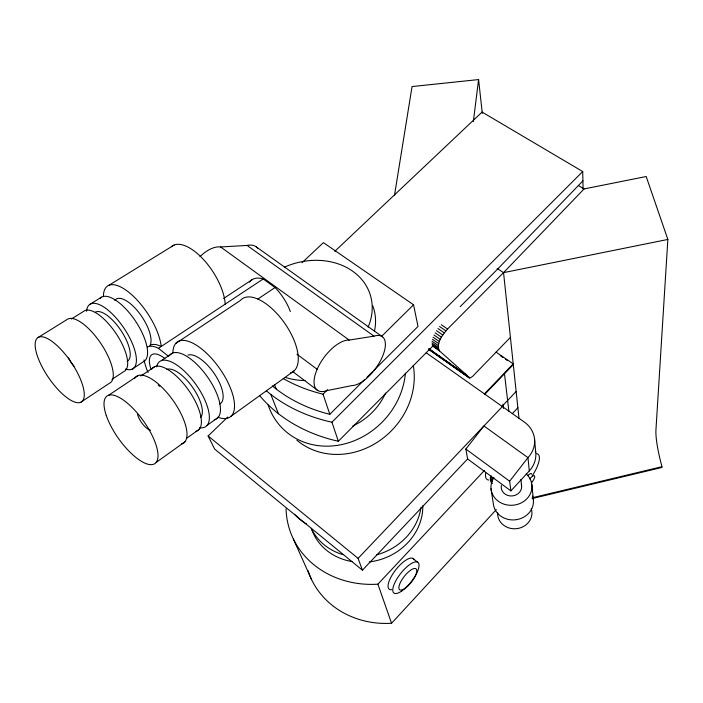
<?xml version="1.0" encoding="UTF-8"?>
<svg xmlns="http://www.w3.org/2000/svg" width="703" height="703" viewBox="0 0 703 703"><rect width="100%" height="100%" fill="white"/><g stroke="black" fill="none" stroke-linecap="round" stroke-linejoin="round"><path stroke-width="1.05" d="M510.413 337.37L472.601 376.369L470.035 378.038L439.48 350.894C435.702 343.222 442.749 334.681 447.556 329.03L503.55 272.65L584.088 188.931L646.198 176.523L667.85 239.442L655.943 429.937A37.716 6.362 75.3 0 0 661.418 464.534L661.954 467.451L532.206 498.55M473.347 121.61L478.585 79.571L412.055 86.557L394.445 195.627M535.387 450.201A28.375 25.044 -5.7 0 1 529.297 470.931L510.888 490.896L509.649 481.212L527.971 457.653A28.858 25.334 -5.9 0 0 524.236 421.985L426.203 352.765M510.888 490.896L467.609 458.962L465.843 449.041L483.928 425.965L527.971 457.653L529.297 470.931M307.923 570.441A86.504 78.569 -18.7 0 0 330.269 603.71L330.577 603.974A87.436 79.413 -18.6 0 0 391.562 623.262L496.309 509.613M391.562 623.253L377.889 584.175L484.437 470.456M227.825 416.967L208.123 435.992L214.635 449.068L362.414 570.195L467.609 458.962M512.302 413.645L517.874 407.758M501.951 406.431L516.151 391.492M362.414 570.195L358.091 558.358L502.381 406.554M484.376 393.926L513.225 363.882L496.046 352.106M484.481 394.62L513.295 364.593M582.91 180.856L497.803 268.906L461.924 304.926A16.116 6.705 -55.7 0 0 460.254 306.728M259.969 396.017A158.07 130.143 -13.2 0 0 338.354 441.264L433.338 345.542M338.354 441.264L331.939 422.204L582.708 171.541L482.073 112.067L334.777 251.349M272.307 385.903A154.036 125.538 -13.3 0 0 329.013 414.111L329.804 414.295L364.62 379.611M366.948 377.291L372.362 371.896M373.908 370.358L418.013 326.412L413.549 304.794L323.406 242.632L302.026 262.711M283.212 378.539A157.63 127.111 -13.3 0 0 322.238 393.996L323.046 394.181L327.651 389.638M381.676 336.28L413.549 304.794M231.05 416.238L294.118 370.868M156.154 462.433L184.915 441.844M186.339 438.523L199.248 429.296M207.051 425.385L218.088 417.485M161.382 360.613L172.71 353.038M140.846 376L154.968 366.544M257.852 299.065L275.058 287.536A34.719 16.635 55.6 0 1 290.357 311.578M108.543 395.314L138.069 375.578M175.662 343.512L240.408 300.445A44.43 20.835 55.1 0 1 285.146 323.898A44.43 20.835 55.1 0 1 290.321 373.029M147.516 347.001A36.556 14.789 55.1 0 1 158.439 348.31L263.221 278.959L275.058 287.536M112.032 379.348L123.842 371.536A36.205 13.893 56 0 0 116.795 334.628A36.205 13.893 56 0 0 84.43 310.884L71.381 319.004M80.766 402.265A38.823 13.665 55.8 0 0 60.256 348.688A38.823 13.665 55.8 0 0 38.182 358.222A38.823 13.665 55.8 0 0 80.766 402.265L109.396 383.276A38.305 14.271 55.9 0 0 101.531 344.496A38.305 14.271 55.9 0 0 67.576 319.197L38.138 337.475M132.208 369.128L143.219 361.825A38.516 15.281 56.1 0 0 134.835 320.12A38.516 15.281 56.1 0 0 99.896 298.511M223.563 298.485L252.377 279.513M90.116 304.223L101.434 297.202M108.965 285.26L174.089 245.066M532.127 497.794L662.015 466.678M497.135 268.467L503.55 272.65L667.85 239.442M349.154 340.059L374.014 336.166A29.456 13.287 -53.9 0 1 382.098 357.414A29.456 13.287 -53.9 0 1 351.975 385.578L326.974 390.613A30.334 14.078 -53.5 0 1 317.229 369.04A30.334 14.078 -53.5 0 1 349.154 340.059L220.628 246.964A28.647 16.187 -53.2 0 0 200.021 256.621M220.628 246.964L247.087 245.435A27.865 15.325 -53.9 0 1 257.562 248.106M578.305 185.478L584.088 188.931M500.316 355.683L502.909 357.467M505.51 359.251L507.241 360.437M441.282 324.698L447.556 329.03M439.595 326.526L445.869 330.858M437.987 328.529L444.261 332.871M436.51 330.656L442.776 335.006M435.183 332.862L441.449 337.212M434.015 335.041L440.324 339.435M433.118 337.212L439.419 341.614M432.468 339.294L438.76 343.688M432.073 341.219L438.364 345.612M431.958 342.941L438.241 347.335M432.117 344.417L438.391 348.811M432.547 345.621L438.804 350.006M432.336 345.885L439.48 350.894M429.419 349.039L465.175 374.198M429.155 349.013L432.732 351.535M438.997 355.938L441.677 357.827M446.15 360.973L450.623 364.128M453.312 366.017L458.681 369.796M462.258 372.309L467.627 376.087M428.874 349.075L450.351 364.189M453.031 366.078L468.242 376.782M428.373 349.048L469.56 378.038M428.883 349.47L469.191 377.845M256.296 246.911L382.458 336.807M247.087 245.435L374.014 336.166M465.843 449.041L509.649 481.212M296.93 354.189L317.123 369.286M292.386 371.316L317.782 390.525M158.439 348.31L168.615 356.386M412.872 558.402L417.617 562.189M208.123 435.992L358.091 558.358M293.362 538.981L311.64 579.729M270.769 394.392L278.476 413.742M274.662 384.989L276.253 389.067M323.046 394.181L329.804 414.295M491.019 488.708L493.295 503.541A20.123 18.12 -4.7 0 0 517.18 519.535A20.123 18.12 -4.7 0 0 532.531 496.072M502.997 404.146L503.533 408.434M504.49 373.768L508.893 411.246M520.914 479.464L521.626 485.808M478.585 79.571L482.302 113.359M503.55 272.65L518.981 418.153M531.899 484.833L533.366 499.78M534.526 438.857L535.739 452.363M582.708 171.541L583.086 188.984M286.068 508.867A91.838 81.864 -18.2 0 0 312.94 563.964L313.266 564.237A92.831 82.734 -18.1 0 0 377.889 584.175M391.641 589.668A19.429 6.775 -51.8 0 1 395.033 570.757A19.429 6.775 -51.8 0 1 414.023 559.781M422.802 505.782A57.514 51.372 -19.5 0 1 369.277 561.917M352.036 561.556A57.514 51.372 -19.5 0 1 311.534 528.893M420.93 507.54A57.954 51.635 -19.4 0 1 376.843 554.772M342.774 554.588A57.954 51.635 -19.4 0 1 311.209 528.269M492.32 481.678A25.159 8.506 -54 0 1 492.443 478.11M536.688 453.655A25.299 8.269 -54 0 1 532.259 475.869M529.807 478.936A5.773 1.854 -54 0 1 534.649 476.08A5.773 1.854 -54 0 1 531.275 483.014M527.812 475.659A5.765 1.863 -54 0 1 531.776 474.261M488.682 480.052A25.088 8.621 -54 0 1 485.694 473.137M492.662 483.409A25.132 8.541 -54 0 1 490.509 476.687M492.179 481.599A23.867 8.111 -54 0 1 491.335 475.975M521.31 484.235A10.237 9.157 -5 0 1 511.881 495.958A10.237 9.157 -5 0 1 501.371 485.351M526.152 473.813A20.536 18.366 -5 0 1 526.978 498.682A20.536 18.366 -5 0 1 499.367 501.968A20.536 18.366 -5 0 1 493.954 477.645M531.213 508.577A17.162 15.519 -4.3 0 1 516.837 528.647A17.162 15.519 -4.3 0 1 497.645 512.715M306.561 524.078A58.498 51.381 -20.3 0 1 294.46 514.209M405.411 373.144A74.694 66.144 -45.8 0 1 343.046 444.27A74.694 66.144 -45.8 0 1 268.159 405.016M413.276 365.34A73.305 65.23 -45.8 0 1 377.353 442.205A73.305 65.23 -45.8 0 1 296.868 440.192M385.604 393.039A59.623 52.787 -45.8 0 1 352.844 425.948M187.912 355.12A29.271 12.346 54.8 0 1 215.065 374.761A29.271 12.346 54.8 0 1 219.688 404.032M114.809 300.418A28.999 11.696 56.2 0 1 138.966 312.659A28.999 11.696 56.2 0 1 149.959 345.577M171.514 246.718A43.235 19.42 56.6 0 1 203.141 259.143A43.235 19.42 56.6 0 1 225.18 304.135M103.42 296.622A44.588 17.997 56.2 0 1 130.758 293.889A44.588 17.997 56.2 0 1 161.189 346.491A36.512 14.842 55.1 0 0 150.249 345.199M172.929 352.59A45.871 19.359 54.8 0 1 199.195 347.08A45.871 19.359 54.8 0 1 233.053 395.833A45.871 19.359 54.8 0 1 217.789 417.195M150.96 368.978A26.635 10.773 55.1 0 1 164.853 358.512M74.079 366.228A10.035 3.638 55.8 0 1 68.613 357.889M150.512 430.28A12.382 4.693 54.6 0 1 137.41 413.601M86.574 311.253A38.718 15.053 56.1 0 1 124.018 328.204A38.718 15.053 56.1 0 1 125.38 369.066M158.21 385.059A38.92 15.176 54.7 0 1 159.748 386.404M148.043 372.397A35.203 14.236 55.1 0 1 146.4 368.451L144.431 361.948A36.556 14.789 55.1 0 1 144.027 359.883M169.326 355.7A39.64 16.441 54.8 0 1 207.438 376.852A39.64 16.441 54.8 0 1 214.441 419.735M151.778 369.057A38.621 15.501 54.7 0 1 188.448 389.998A38.621 15.501 54.7 0 1 195.803 431.422M166.848 369.33A29.57 12.021 54.7 0 1 192.534 387.239A29.57 12.021 54.7 0 1 200.715 417.354M95.283 312.194A29.28 11.38 56.1 0 1 121.522 331.35A29.28 11.38 56.1 0 1 127.12 361.28M249.53 282.175A39.544 18.972 55.4 0 1 263.221 278.959M156.602 366.852A39.851 16.204 54.7 0 1 196.075 384.699A39.851 16.204 54.7 0 1 199.555 427.723M134.809 378.17A40.809 15.914 54.7 0 1 173.149 400.569A40.809 15.914 54.7 0 1 181.374 444.006M372.801 305.902A63.56 52.189 -17.6 0 1 374.462 331.157M305.058 380.534A63.56 52.189 -17.6 0 1 285.348 377.441M284.645 267.061A64.474 52.602 -17.5 0 1 353.003 271.437A64.474 52.602 -17.5 0 1 368.108 327.132M331.939 422.204A161.672 131.777 -13.3 0 1 266.63 391.061M405.077 588.288A13.295 4.561 -51.8 0 0 416.607 569.571A13.295 4.561 -51.8 0 0 401.835 579.878A13.295 4.561 -51.8 0 0 405.077 588.288M401.826 590.977A19.464 6.714 -51.8 0 0 418.76 563.56A19.464 6.714 -51.8 0 0 397.116 578.551A19.464 6.714 -51.8 0 0 401.826 590.977M106.258 415.394A41.38 15.246 54.6 0 0 152.744 464.49A41.38 15.246 54.6 0 0 134.08 409.506A41.38 15.246 54.6 0 0 106.258 415.394"/></g></svg>
